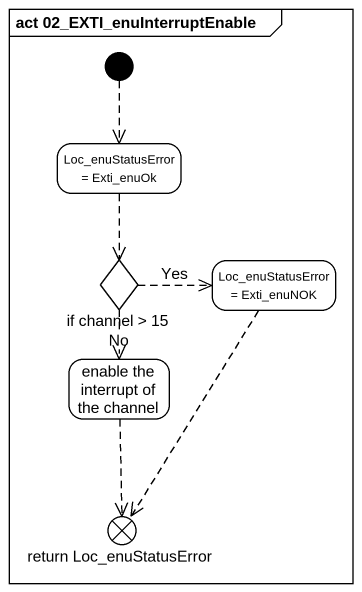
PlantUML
@startuml
mainframe act 02_EXTI_enuInterruptEnable
hide empty description
state "Loc_enuStatusError = Exti_enuOk" as Loc_enuStatusError_Exti
state "if channel > 15" as if_channel_15 <<choice>>
state "Loc_enuStatusError = Exti_enuNOK" as Loc_enuStatusError_Exti_2
state "enable the interrupt of the channel" as enable_the_interrupt_of_the
state "return Loc_enuStatusError" as return_Loc_enuStatusError <<end>>
[*] -[dashed]-> Loc_enuStatusError_Exti
Loc_enuStatusError_Exti -[dashed]-> if_channel_15
if_channel_15 -right[dashed]-> Loc_enuStatusError_Exti_2 : Yes
if_channel_15 -[dashed]-> enable_the_interrupt_of_the : No
Loc_enuStatusError_Exti_2 -[dashed]-> return_Loc_enuStatusError
enable_the_interrupt_of_the -[dashed]-> return_Loc_enuStatusError
@enduml
